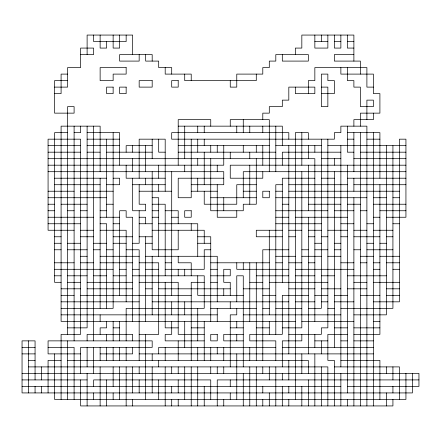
<?xml version="1.0" encoding="UTF-8"?>
<svg xmlns="http://www.w3.org/2000/svg" width="441" height="441" viewBox="0 0 441 441"><rect width="100%" height="100%" fill="white"/><g stroke="black" fill="none" stroke-linecap="round" stroke-linejoin="round"><path stroke-width="0.66" d="M314.846 41.57L327.856 41.57M334.366 41.57L340.871 41.57M347.376 41.57L353.886 41.57M353.886 48.075L347.376 48.075L347.376 35.065M80.609 54.585L93.624 54.585L93.624 48.075L80.609 48.075L80.609 67.594L67.594 67.594L67.594 87.114L54.585 87.114M353.886 54.585L334.366 54.585L334.366 61.09L360.391 61.09L360.391 74.105M67.594 74.105L61.09 74.105L61.09 93.624L54.585 93.624M67.594 80.609L54.585 80.609L54.585 113.144L74.105 113.144L74.105 106.634L67.594 106.634L67.594 334.366M321.351 87.114L327.856 87.114L327.856 106.634L321.351 106.634L321.351 74.105L327.856 74.105L327.856 80.609L334.366 80.609L334.366 93.624L321.351 93.624M373.406 87.114L366.895 87.114L366.895 67.594L314.846 67.594L314.846 80.609L308.336 80.609L308.336 93.624M178.208 126.154L282.312 126.154L282.312 145.673M67.594 132.664L54.585 132.664L54.585 282.312L61.09 282.312M74.105 132.664L80.609 132.664L80.609 126.154M87.114 132.664L119.649 132.664L119.649 165.193M347.376 132.664L379.91 132.664L379.91 178.208M87.114 139.169L119.649 139.169M347.376 139.169L353.886 139.169M366.895 139.169L379.91 139.169M48.075 145.673L80.609 145.673M87.114 145.673L119.649 145.673M152.184 145.673L126.154 145.673L126.154 152.184M178.208 145.673L269.297 145.673M275.807 145.673L321.351 145.673M327.856 145.673L405.935 145.673M48.075 152.184L80.609 152.184M87.114 152.184L100.129 152.184M106.634 152.184L152.184 152.184M165.193 152.184L158.688 152.184L158.688 139.169M178.208 152.184L275.807 152.184M340.871 152.184L282.312 152.184L282.312 165.193M353.886 152.184L347.376 152.184L347.376 126.154M360.391 152.184L405.935 152.184M48.075 158.688L314.846 158.688L314.846 321.351M321.351 158.688L340.871 158.688M353.886 158.688L405.935 158.688M48.075 165.193L223.752 165.193L223.752 145.673M405.935 165.193L230.257 165.193L230.257 178.208L262.792 178.208L262.792 171.703M48.075 171.703L223.752 171.703L223.752 184.713L191.223 184.713M405.935 171.703L243.272 171.703L243.272 197.728M54.585 178.208L106.634 178.208M113.144 178.208L119.649 178.208L119.649 184.713L106.634 184.713M165.193 178.208L126.154 178.208L126.154 165.193M223.752 178.208L178.208 178.208L178.208 197.728L191.223 197.728L191.223 139.169M314.846 178.208L282.312 178.208L282.312 282.312M321.351 178.208L334.366 178.208M347.376 178.208L405.935 178.208M54.585 184.713L100.129 184.713M132.664 184.713L165.193 184.713M256.287 184.713L236.767 184.713L236.767 204.233L204.233 204.233L204.233 191.223M282.312 184.713L275.807 184.713L275.807 334.366M288.816 184.713L347.376 184.713M353.886 184.713L405.935 184.713M48.075 191.223L74.105 191.223M80.609 191.223L113.144 191.223M139.169 191.223L171.703 191.223M191.223 191.223L217.248 191.223M243.272 191.223L256.287 191.223M275.807 191.223L282.312 191.223M288.816 191.223L399.43 191.223M48.075 197.728L106.634 197.728M152.184 197.728L158.688 197.728L158.688 256.287M210.743 197.728L256.287 197.728M275.807 197.728L366.895 197.728M373.406 197.728L386.415 197.728M392.925 197.728L399.43 197.728M48.075 204.233L54.585 204.233M61.09 204.233L87.114 204.233M106.634 204.233L113.144 204.233M152.184 204.233L165.193 204.233L165.193 275.807M282.312 204.233L288.816 204.233M308.336 204.233L340.871 204.233M347.376 204.233L360.391 204.233M373.406 204.233L405.935 204.233M48.075 210.743L54.585 210.743M67.594 210.743L74.105 210.743M80.609 210.743L87.114 210.743M100.129 210.743L106.634 210.743M152.184 210.743L158.688 210.743M165.193 210.743L178.208 210.743L178.208 223.752M275.807 210.743L327.856 210.743M334.366 210.743L353.886 210.743M360.391 210.743L366.895 210.743M379.91 210.743L405.935 210.743M48.075 217.248L93.624 217.248M100.129 217.248L119.649 217.248M139.169 217.248L145.673 217.248L145.673 223.752M152.184 217.248L158.688 217.248M171.703 217.248L178.208 217.248M275.807 217.248L288.816 217.248M295.327 217.248L347.376 217.248M373.406 217.248L379.91 217.248M386.415 217.248L405.935 217.248L405.935 139.169L399.43 139.169L399.43 301.831L373.406 301.831M48.075 223.752L80.609 223.752M100.129 223.752L106.634 223.752L106.634 308.336M113.144 223.752L119.649 223.752M139.169 223.752L152.184 223.752M158.688 223.752L197.728 223.752L197.728 256.287M275.807 223.752L321.351 223.752M340.871 223.752L353.886 223.752M366.895 223.752L373.406 223.752M392.925 223.752L399.43 223.752M74.105 230.257L48.075 230.257L48.075 139.169L80.609 139.169L80.609 334.366L61.09 334.366L61.09 399.43M80.609 230.257L93.624 230.257M100.129 230.257L126.154 230.257L126.154 301.831M152.184 230.257L204.233 230.257L204.233 243.272M282.312 230.257L256.287 230.257L256.287 236.767L282.312 236.767M288.816 230.257L301.831 230.257M308.336 230.257L321.351 230.257M327.856 230.257L347.376 230.257M353.886 230.257L366.895 230.257M373.406 230.257L392.925 230.257M54.585 236.767L61.09 236.767M80.609 236.767L93.624 236.767M113.144 236.767L132.664 236.767M139.169 236.767L152.184 236.767M197.728 236.767L210.743 236.767L210.743 321.351M288.816 236.767L295.327 236.767M308.336 236.767L314.846 236.767M321.351 236.767L327.856 236.767M340.871 236.767L347.376 236.767M353.886 236.767L379.91 236.767M386.415 236.767L392.925 236.767M54.585 243.272L61.09 243.272M67.594 243.272L80.609 243.272M93.624 243.272L106.634 243.272M113.144 243.272L126.154 243.272M132.664 243.272L139.169 243.272L139.169 210.743M145.673 243.272L152.184 243.272M197.728 243.272L210.743 243.272M314.846 243.272L321.351 243.272M334.366 243.272L340.871 243.272M366.895 243.272L373.406 243.272M379.91 243.272L386.415 243.272M54.585 249.777L61.09 249.777M67.594 249.777L87.114 249.777M93.624 249.777L100.129 249.777M106.634 249.777L113.144 249.777M126.154 249.777L139.169 249.777L139.169 360.391M210.743 249.777L204.233 249.777L204.233 269.297L165.193 269.297M288.816 249.777L262.792 249.777L262.792 360.391M301.831 249.777L308.336 249.777M314.846 249.777L327.856 249.777M334.366 249.777L340.871 249.777M353.886 249.777L360.391 249.777M366.895 249.777L392.925 249.777M80.609 256.287L87.114 256.287M100.129 256.287L139.169 256.287M145.673 256.287L217.248 256.287L217.248 301.831M275.807 256.287L295.327 256.287M301.831 256.287L321.351 256.287M327.856 256.287L340.871 256.287M360.391 256.287L373.406 256.287M379.91 256.287L399.43 256.287M54.585 262.792L74.105 262.792M80.609 262.792L93.624 262.792M100.129 262.792L132.664 262.792M139.169 262.792L158.688 262.792L158.688 334.366L139.169 334.366M165.193 262.792L171.703 262.792M210.743 262.792L269.297 262.792M275.807 262.792L282.312 262.792M288.816 262.792L301.831 262.792M308.336 262.792L314.846 262.792M340.871 262.792L353.886 262.792M360.391 262.792L366.895 262.792M373.406 262.792L379.91 262.792M386.415 262.792L399.43 262.792M54.585 269.297L113.144 269.297M119.649 269.297L126.154 269.297M132.664 269.297L139.169 269.297M145.673 269.297L158.688 269.297M210.743 269.297L217.248 269.297M288.816 269.297L236.767 269.297L236.767 262.792M295.327 269.297L353.886 269.297M373.406 269.297L379.91 269.297M392.925 269.297L399.43 269.297M54.585 275.807L61.09 275.807M67.594 275.807L87.114 275.807M93.624 275.807L106.634 275.807M113.144 275.807L126.154 275.807M132.664 275.807L204.233 275.807L204.233 308.336L126.154 308.336L126.154 340.871M210.743 275.807L230.257 275.807L230.257 269.297L223.752 269.297L223.752 282.312L230.257 282.312L230.257 295.327M256.287 275.807L288.816 275.807M295.327 275.807L314.846 275.807M321.351 275.807L334.366 275.807M347.376 275.807L386.415 275.807M67.594 282.312L80.609 282.312M87.114 282.312L132.664 282.312M139.169 282.312L178.208 282.312L178.208 334.366L204.233 334.366M204.233 282.312L191.223 282.312L191.223 360.391M210.743 282.312L217.248 282.312M249.777 282.312L262.792 282.312M269.297 282.312L327.856 282.312M353.886 282.312L366.895 282.312M373.406 282.312L399.43 282.312M61.09 288.816L80.609 288.816M87.114 288.816L132.664 288.816M145.673 288.816L152.184 288.816M158.688 288.816L230.257 288.816M243.272 288.816L269.297 288.816M288.816 288.816L314.846 288.816M321.351 288.816L340.871 288.816M347.376 288.816L366.895 288.816M386.415 288.816L399.43 288.816M61.09 295.327L74.105 295.327M80.609 295.327L191.223 295.327M243.272 295.327L197.728 295.327L197.728 275.807M262.792 295.327L275.807 295.327M308.336 295.327L282.312 295.327L282.312 334.366L249.777 334.366L249.777 340.871L275.807 340.871L275.807 360.391M314.846 295.327L327.856 295.327M334.366 295.327L347.376 295.327M360.391 295.327L379.91 295.327M386.415 295.327L399.43 295.327M61.09 301.831L139.169 301.831M152.184 301.831L288.816 301.831M295.327 301.831L314.846 301.831M321.351 301.831L327.856 301.831M334.366 301.831L353.886 301.831M61.09 308.336L113.144 308.336L113.144 132.664M210.743 308.336L256.287 308.336M262.792 308.336L269.297 308.336M275.807 308.336L301.831 308.336M308.336 308.336L321.351 308.336L321.351 139.169M327.856 308.336L334.366 308.336M340.871 308.336L392.925 308.336L392.925 145.673M61.09 314.846L217.248 314.846M243.272 314.846L340.871 314.846M353.886 314.846L386.415 314.846L386.415 145.673M295.327 321.351L61.09 321.351L61.09 126.154L100.129 126.154L100.129 171.703M301.831 321.351L353.886 321.351M373.406 321.351L379.91 321.351M67.594 327.856L87.114 327.856L87.114 126.154M113.144 327.856L119.649 327.856M178.208 327.856L165.193 327.856L165.193 282.312M191.223 327.856L204.233 327.856M230.257 327.856L243.272 327.856M256.287 327.856L269.297 327.856M282.312 327.856L301.831 327.856L301.831 171.703M334.366 327.856L347.376 327.856M353.886 327.856L379.91 327.856M243.272 334.366L223.752 334.366L223.752 340.871L243.272 340.871M288.816 334.366L321.351 334.366L321.351 327.856L327.856 327.856L327.856 139.169M347.376 334.366L327.856 334.366L327.856 360.391L334.366 360.391L334.366 405.935M353.886 334.366L379.91 334.366L379.91 184.713M204.233 340.871L165.193 340.871L165.193 334.366L171.703 334.366L171.703 321.351M314.846 340.871L327.856 340.871M340.871 340.871L347.376 340.871M353.886 340.871L373.406 340.871M22.05 347.376L35.065 347.376M48.075 347.376L74.105 347.376L74.105 399.43M275.807 347.376L158.688 347.376L158.688 353.886M282.312 347.376L373.406 347.376M22.05 353.886L35.065 353.886M80.609 353.886L48.075 353.886L48.075 340.871L152.184 340.871L152.184 347.376L80.609 347.376L80.609 373.406M100.129 353.886L132.664 353.886L132.664 347.376M139.169 353.886L373.406 353.886M28.555 360.391L35.065 360.391M61.09 360.391L48.075 360.391L48.075 392.925M67.594 360.391L308.336 360.391L308.336 373.406M340.871 360.391L379.91 360.391L379.91 399.43M28.555 366.895L327.856 366.895L327.856 405.935M334.366 366.895L399.43 366.895L399.43 399.43M22.05 373.406L418.95 373.406L418.95 386.415L347.376 386.415M22.05 379.91L87.114 379.91M418.95 379.91L217.248 379.91L217.248 405.935M22.05 386.415L340.871 386.415M412.445 373.406L412.445 392.925L22.05 392.925L22.05 340.871L35.065 340.871L35.065 379.91M405.935 373.406L405.935 399.43L54.585 399.43L54.585 353.886M392.925 366.895L392.925 379.91M392.925 386.415L392.925 392.925M392.925 399.43L392.925 405.935L80.609 405.935L80.609 379.91M386.415 366.895L386.415 373.406M386.415 392.925L386.415 405.935M373.406 113.144L373.406 119.649L353.886 119.649L353.886 126.154M373.406 132.664L373.406 405.935M366.895 119.649L366.895 100.129L373.406 100.129L373.406 106.634L360.391 106.634L360.391 87.114L353.886 87.114L353.886 80.609L347.376 80.609L347.376 67.594M366.895 405.935L366.895 126.154L340.871 126.154L340.871 132.664L334.366 132.664L334.366 139.169L171.703 139.169L171.703 132.664L288.816 132.664L288.816 139.169M360.391 126.154L360.391 113.144L379.91 113.144L379.91 93.624L373.406 93.624L373.406 74.105L340.871 74.105L340.871 67.594M360.391 132.664L360.391 405.935M353.886 61.09L353.886 35.065L301.831 35.065L301.831 48.075L295.327 48.075L295.327 54.585M353.886 132.664L353.886 171.703M353.886 178.208L353.886 191.223M353.886 197.728L353.886 405.935M347.376 165.193L347.376 392.925M347.376 399.43L347.376 405.935M340.871 35.065L340.871 48.075L334.366 48.075L334.366 35.065M340.871 145.673L340.871 366.895M340.871 373.406L340.871 405.935M334.366 158.688L334.366 165.193M334.366 171.703L334.366 347.376M327.856 35.065L327.856 48.075L314.846 48.075L314.846 35.065M321.351 35.065L321.351 41.57M321.351 340.871L321.351 353.886M321.351 366.895L321.351 405.935M314.846 145.673L314.846 152.184M314.846 334.366L314.846 347.376M314.846 353.886L314.846 405.935M308.336 139.169L308.336 132.664L295.327 132.664L295.327 399.43M308.336 145.673L308.336 158.688M308.336 165.193L308.336 210.743M308.336 217.248L308.336 353.886M308.336 379.91L308.336 405.935M301.831 132.664L301.831 165.193M301.831 334.366L301.831 340.871L282.312 340.871L282.312 366.895M301.831 353.886L301.831 373.406M301.831 386.415L301.831 405.935M295.327 87.114L295.327 93.624L314.846 93.624L314.846 87.114L288.816 87.114L288.816 100.129L282.312 100.129L282.312 106.634L269.297 106.634L269.297 113.144L262.792 113.144L262.792 119.649M288.816 145.673L288.816 353.886M288.816 360.391L288.816 379.91M288.816 386.415L288.816 392.925M288.816 399.43L288.816 405.935M282.312 54.585L282.312 61.09L308.336 61.09L308.336 54.585L275.807 54.585L275.807 61.09L269.297 61.09L269.297 67.594L262.792 67.594L262.792 74.105L236.767 74.105L236.767 87.114L230.257 87.114L230.257 80.609M282.312 373.406L282.312 379.91M282.312 386.415L282.312 405.935M275.807 126.154L275.807 171.703M275.807 366.895L275.807 405.935M269.297 171.703L269.297 119.649L230.257 119.649L230.257 126.154M269.297 230.257L269.297 314.846M269.297 321.351L269.297 334.366M269.297 366.895L269.297 379.91M269.297 392.925L269.297 405.935M262.792 126.154L262.792 132.664M262.792 145.673L262.792 165.193M262.792 366.895L262.792 373.406M262.792 386.415L262.792 392.925M262.792 399.43L262.792 405.935M256.287 74.105L256.287 80.609L184.713 80.609L184.713 74.105M256.287 145.673L256.287 152.184M256.287 158.688L256.287 204.233L243.272 204.233L243.272 210.743L210.743 210.743L210.743 158.688M256.287 262.792L256.287 360.391M256.287 366.895L256.287 405.935M249.777 126.154L249.777 132.664M249.777 152.184L249.777 158.688M249.777 165.193L249.777 204.233M249.777 262.792L249.777 321.351M249.777 347.376L249.777 360.391M249.777 366.895L249.777 405.935M243.272 119.649L243.272 132.664M243.272 145.673L243.272 152.184M243.272 262.792L243.272 269.297M243.272 366.895L243.272 275.807L236.767 275.807L236.767 301.831M243.272 373.406L243.272 405.935M236.767 126.154L236.767 132.664M236.767 210.743L236.767 217.248L217.248 217.248L217.248 184.713M236.767 308.336L236.767 314.846L230.257 314.846L230.257 366.895M236.767 321.351L236.767 327.856M236.767 334.366L236.767 340.871M236.767 353.886L236.767 399.43M230.257 152.184L230.257 158.688M230.257 301.831L230.257 308.336M230.257 379.91L230.257 386.415M230.257 392.925L230.257 399.43M223.752 197.728L223.752 210.743M223.752 288.816L223.752 295.327M223.752 347.376L223.752 360.391M223.752 366.895L223.752 373.406M223.752 399.43L223.752 405.935M217.248 145.673L217.248 152.184M217.248 165.193L217.248 171.703M217.248 308.336L217.248 321.351M217.248 347.376L217.248 353.886M217.248 366.895L217.248 373.406M210.743 126.154L210.743 119.649L178.208 119.649L178.208 165.193M210.743 145.673L210.743 152.184M210.743 347.376L210.743 360.391M210.743 366.895L210.743 373.406M210.743 399.43L210.743 379.91L93.624 379.91L93.624 386.415M204.233 126.154L204.233 132.664M204.233 139.169L204.233 145.673M204.233 152.184L204.233 184.713M204.233 321.351L204.233 360.391M204.233 386.415L204.233 405.935M197.728 126.154L197.728 132.664M197.728 139.169L197.728 152.184M197.728 158.688L197.728 165.193M197.728 178.208L197.728 191.223M197.728 308.336L197.728 340.871M197.728 347.376L197.728 360.391M197.728 366.895L197.728 405.935M191.223 80.609L191.223 74.105L165.193 74.105L165.193 67.594M191.223 223.752L191.223 230.257M191.223 275.807L191.223 262.792L178.208 262.792L178.208 256.287M191.223 366.895L191.223 405.935M184.713 126.154L184.713 158.688M184.713 165.193L184.713 171.703M184.713 269.297L184.713 275.807M184.713 301.831L184.713 314.846M184.713 321.351L184.713 347.376M184.713 366.895L184.713 399.43M178.208 230.257L178.208 249.777L152.184 249.777L152.184 171.703M178.208 269.297L178.208 275.807M178.208 340.871L178.208 360.391M178.208 366.895L178.208 373.406M178.208 379.91L178.208 392.925M178.208 399.43L178.208 405.935M171.703 74.105L171.703 67.594L158.688 67.594L158.688 61.09L145.673 61.09L145.673 54.585M171.703 171.703L171.703 295.327M171.703 301.831L171.703 314.846M171.703 366.895L171.703 373.406M171.703 386.415L171.703 392.925M171.703 399.43L171.703 405.935M165.193 191.223L165.193 139.169L139.169 139.169L139.169 178.208M165.193 347.376L165.193 360.391M165.193 366.895L165.193 405.935M158.688 165.193L158.688 178.208M158.688 184.713L158.688 191.223M158.688 360.391L158.688 366.895M158.688 379.91L158.688 399.43M152.184 61.09L152.184 54.585L119.649 54.585L119.649 61.09L139.169 61.09L139.169 54.585M152.184 139.169L152.184 158.688M152.184 256.287L152.184 314.846M152.184 353.886L152.184 360.391M152.184 366.895L152.184 392.925M145.673 145.673L145.673 171.703M145.673 178.208L145.673 184.713M145.673 236.767L145.673 321.351M145.673 334.366L145.673 399.43M139.169 184.713L139.169 204.233L145.673 204.233L145.673 210.743L132.664 210.743L132.664 178.208M139.169 366.895L139.169 373.406M139.169 379.91L139.169 392.925M132.664 54.585L132.664 35.065L87.114 35.065L87.114 54.585M132.664 145.673L132.664 152.184M132.664 158.688L132.664 171.703M132.664 321.351L132.664 217.248L126.154 217.248L126.154 210.743L119.649 210.743L119.649 295.327M132.664 340.871L132.664 334.366L87.114 334.366L87.114 340.871M132.664 366.895L132.664 392.925M132.664 399.43L132.664 405.935M126.154 35.065L126.154 41.57L93.624 41.57L93.624 35.065M126.154 347.376L126.154 360.391M126.154 366.895L126.154 405.935M119.649 35.065L119.649 48.075L113.144 48.075L113.144 35.065M119.649 321.351L119.649 340.871M119.649 347.376L119.649 360.391M119.649 366.895L119.649 399.43M113.144 321.351L113.144 340.871M113.144 347.376L113.144 360.391M113.144 366.895L113.144 386.415M113.144 392.925L113.144 399.43M106.634 41.57L106.634 48.075L100.129 48.075L100.129 35.065M106.634 139.169L106.634 217.248M106.634 321.351L106.634 327.856L100.129 327.856L100.129 334.366M106.634 334.366L106.634 340.871M106.634 347.376L106.634 360.391M106.634 379.91L106.634 405.935M100.129 178.208L100.129 308.336M100.129 314.846L100.129 321.351M100.129 347.376L100.129 360.391M100.129 366.895L100.129 405.935M93.624 126.154L93.624 340.871M93.624 347.376L93.624 373.406M93.624 392.925L93.624 399.43M87.114 347.376L87.114 366.895M87.114 373.406L87.114 405.935M74.105 126.154L74.105 340.871M67.594 340.871L67.594 399.43M41.57 366.895L41.57 379.91M41.57 386.415L41.57 392.925M35.065 386.415L35.065 392.925M28.555 340.871L28.555 392.925M126.154 67.594L100.129 67.594L100.129 80.609L113.144 80.609L113.144 74.105L126.154 74.105L126.154 67.594M152.184 80.609L139.169 80.609L139.169 87.114L152.184 87.114L152.184 80.609M178.208 80.609L171.703 80.609L171.703 87.114L178.208 87.114L178.208 80.609M113.144 87.114L106.634 87.114L106.634 93.624L113.144 93.624L113.144 87.114M126.154 87.114L119.649 87.114L119.649 93.624L126.154 93.624L126.154 87.114M269.297 191.223L262.792 191.223L262.792 197.728L269.297 197.728L269.297 191.223M191.223 210.743L184.713 210.743L184.713 217.248L191.223 217.248L191.223 210.743M217.248 334.366L210.743 334.366L210.743 340.871L217.248 340.871L217.248 334.366"/></g></svg>
